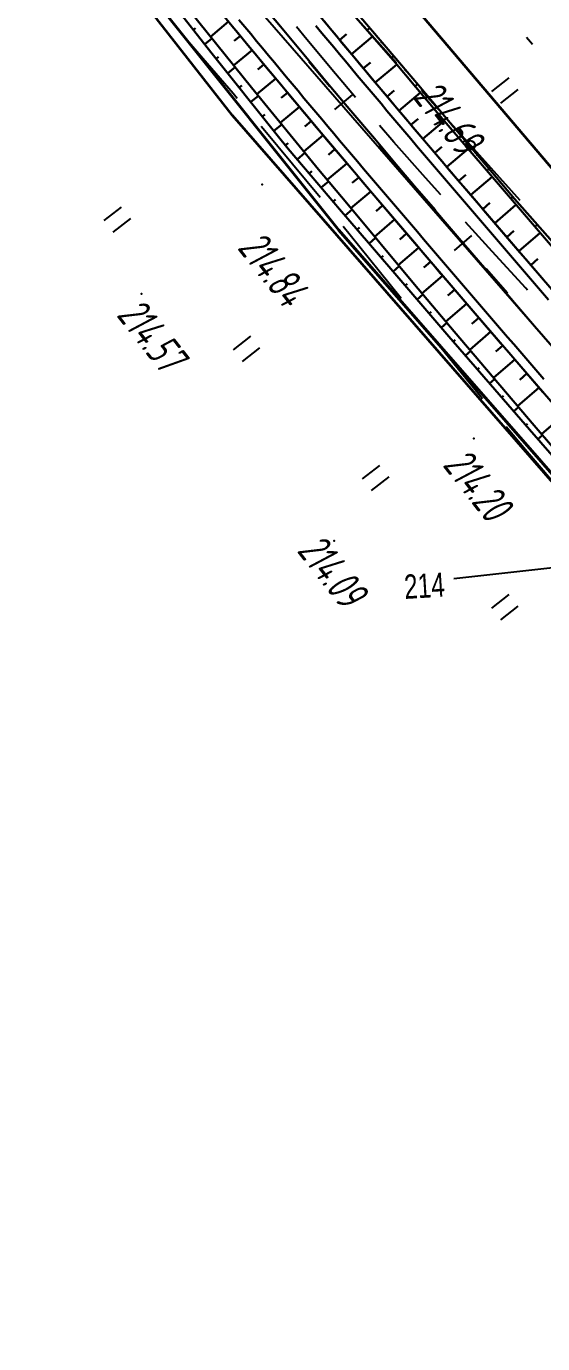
# Model space of a CAD drawing. Header units: millimetres. Extents: x -1799 to 6962, y -1020 to 4121.
# Drawn here: x 1469.9 to 1525.9, y 2466.9 to 2609.7 of the extents above; entities that cross this region are included whole.
import ezdxf

# ---------------------------------------------------------------- set-up
doc = ezdxf.new("R2010")
doc.units = ezdxf.units.MM
doc.linetypes.add('CONTI', pattern=[0])
doc.linetypes.add('STROT', pattern=[1.7, 0.5, -1.2])
for name, color, linetype, lineweight in [('10', 1, 'Continuous', 35), ('КОПИЯ_ОСЬ_13_ОТКОСЫ', 7, 'Continuous', 30), ('ОСЬ_ВЕРХ_ПОКРЫТИЯ_ГРАНИЦЫ_ПОЛОС', 7, 'Continuous', 30), ('ОСЬ_ВЕРХ_ПОКРЫТИЯ_ОСЬ', 1, 'Continuous', 30)]:
    doc.layers.add(name, color=color, linetype=linetype, lineweight=lineweight)
for name, color, linetype in [('_Ростелеком', 6, 'Continuous'), ('GOR_BDEFAULT', 212, 'CONTI'), ('PI_OTDEFAULT', 172, 'CONTI'), ('PI_TTDEFAULT', 5, 'CONTI'), ('PLN_O', 7, 'CONTI'), ('SIT_LDEFAULT', 7, 'CONTI'), ('ZAPSKDEFAULT', 7, 'CONTI'), ('КОПИЯ_ОСЬ_ТАНГЕНСЫ', 1, 'Continuous'), ('ОСЬ_ВЕРХ_ПОКРЫТИЯ_ПИКЕТЫ', 1, 'Continuous'), ('ОСЬ_ВЕРХ_ПОКРЫТИЯ_ТАНГЕНСЫ', 1, 'Continuous'), ('разметка', 7, 'Continuous')]:
    doc.layers.add(name, color=color, linetype=linetype)
doc.styles.add('eskd', font='spds.shx', dxfattribs={"width": 1.2, "oblique": 15})
doc.styles.add('SHRFT', font='TXT', dxfattribs={"width": 3.5})
doc.styles.add('STYLE1', font='romand.shx', dxfattribs={"width": 0.9})
doc.linetypes.add('кабель_связи_проект.', pattern='A,10,-1,["/",STYLE1,S=3,R=0,X=0,Y=-1.5],-4.1', length=15.1)

# ---------------------------------------------------------------- blocks, each defined once
blk = doc.blocks.new('BL_2011')
at = {"color": 0}
for p, q in [((0, 0), (0, 2.4)), ((1.6, 0), (1.6, 2.4))]:
    blk.add_line(p, q, dxfattribs=at)

msp = doc.modelspace()

# ---------------------------------------------------------------- linework, layer by layer
at = {"layer": '10'}
for points in [[(1030.23, 3025.88), (1104.98, 3010.61), (1151.7, 3001.47), (1215.76, 2988.7), (1216.37, 2994.4), (1243.42, 2984.29), (1269.34, 2968.88), (1297.02, 2945.02), (1332.74, 2904.56), (1362.14, 2858.92), (1384.1, 2811.27), (1401.18, 2767.78), (1401.18, 2767.78), (1485.93, 2642.5), (1601.06, 2507.03), (1669.74, 2453.01), (1726.42, 2400.56)], [(1760.12, 2342.79), (1707.96, 2376.9), (1709.7, 2385.21), (1686.99, 2406.63), (1678.74, 2414.41), (1657.2, 2434.72), (1636.59, 2448.73), (1627.17, 2455.14), (1599.4, 2478.39), (1588.97, 2490.06), (1534.41, 2551.68), (1492.27, 2600.04), (1473.16, 2624.46), (1464.33, 2635.75), (1463.27, 2637.32), (1433.87, 2680.79), (1407.41, 2717.75), (1388.78, 2732.81), (1374.56, 2753.74), (1360.6, 2810.7), (1341.33, 2850.18)]]:
    msp.add_lwpolyline(points, dxfattribs=at)
at = {"layer": '_Ростелеком', "linetype": 'кабель_связи_проект.', "lineweight": 40, "ltscale": 0.25}
msp.add_lwpolyline([(1005.3, 3011.43), (1187.78, 2973.66), (1227.2, 2956.47), (1280.34, 2925.23), (1309.93, 2895.43), (1337.92, 2857.18), (1337.92, 2857.18), (1347.9, 2838.04), (1361.04, 2811.13), (1379.45, 2756.33), (1407.41, 2717.75), (1433.87, 2680.79), (1452.86, 2652.71), (1464.81, 2636.33), (1503.78, 2587.6), (1547.89, 2537.16), (1577, 2504.26), (1600.14, 2479), (1627.71, 2455.79), (1657.2, 2434.72), (1696.71, 2398.48), (1727.09, 2370.96)], dxfattribs=at)
at = {"layer": 'GOR_BDEFAULT', "color": 212, "elevation": 214, "flags": 128}
msp.add_lwpolyline([(1516.23, 2549.85), (1530.23, 2551.42)], dxfattribs=at)
at = {"layer": 'PI_TTDEFAULT', "color": 5}
for p in [(1495.47, 2592.55, 214.84), (1482.39, 2580.71, 214.57), (1518.42, 2565.03, 214.2), (1503.29, 2553.95, 214.09)]:
    msp.add_point(p, dxfattribs=at)
at = {"layer": 'PLN_O'}
for p, q in [((1504.09, 2612.38), (1510.03, 2605.75)), ((1512.7, 2602.77), (1523.38, 2590.86))]:
    msp.add_line(p, q, dxfattribs=at)
msp.add_circle((1518.04, 2596.81), 0.5, dxfattribs=at)
at = {"layer": 'SIT_LDEFAULT', "color": 7}
for p, q in [((1486.26, 2609.51), (1489.04, 2606.26)), ((1500.32, 2608.27), (1499.19, 2609.65)), ((1503.42, 2604.56), (1500.32, 2608.27)), ((1524.11, 2608.53), (1524.77, 2607.78)), ((1489.04, 2606.26), (1492.32, 2602.44)), ((1505.59, 2601.97), (1503.41, 2604.55)), ((1492.32, 2602.44), (1492.77, 2601.91)), ((1495.37, 2598.87), (1495.58, 2598.62)), ((1509.75, 2597.16), (1508.2, 2598.94)), ((1495.58, 2598.62), (1498.77, 2594.8)), ((1513.18, 2593.29), (1509.75, 2597.16)), ((1498.77, 2594.8), (1501.74, 2591.17)), ((1514.83, 2591.45), (1513.18, 2593.29)), ((1504.25, 2588.05), (1505.02, 2587.1)), ((1520.39, 2585.31), (1517.51, 2588.48)), ((1505.02, 2587.1), (1508.14, 2583.21)), ((1524.03, 2581.31), (1520.39, 2585.31)), ((1508.14, 2583.21), (1510.52, 2580.25)), ((1524.24, 2581.09), (1524.04, 2581.32)), ((1513.01, 2577.14), (1514.39, 2575.43)), ((1514.39, 2575.43), (1517.53, 2571.56)), ((1517.53, 2571.56), (1519.34, 2569.38)), ((1521.9, 2566.32), (1524.18, 2563.61)), ((1524.18, 2563.61), (1528.04, 2559.09))]:
    msp.add_line(p, q, dxfattribs=at)
at = {"layer": 'КОПИЯ_ОСЬ_13_ОТКОСЫ'}
for points in [[(1488.44, 2614.34), (1494.51, 2606.96), (1501.85, 2598.17), (1504.31, 2595.25), (1507.4, 2591.61), (1510.49, 2587.98), (1514.21, 2583.63), (1518.56, 2578.56), (1523.54, 2572.79), (1530.69, 2564.53)], [(1502.84, 2613.87), (1509.69, 2606), (1512.13, 2603.1), (1515.19, 2599.47), (1522.59, 2590.81), (1526.94, 2585.78)], [(1502.84, 2613.87), (1509.69, 2606), (1512.13, 2603.1), (1515.19, 2599.47), (1522.59, 2590.81), (1526.94, 2585.78)], [(1503.19, 2614.16), (1509.96, 2606.23), (1512.4, 2603.32), (1515.45, 2599.7), (1522.82, 2591.01), (1527.21, 2586.01)], [(1485.82, 2612.09), (1489.92, 2606.89), (1497.1, 2597.92), (1498.3, 2596.43), (1500.78, 2593.51), (1503.87, 2589.87), (1506.98, 2586.24), (1510.72, 2581.89), (1515.7, 2576.1), (1520.7, 2570.33), (1524.45, 2566.01), (1534.77, 2554.16)], [(1500.67, 2612.07), (1507.97, 2603.32), (1510.42, 2600.41), (1513.49, 2596.79), (1516.57, 2593.17), (1520.28, 2588.83), (1524.62, 2583.78), (1529.59, 2578.02)], [(1487.7, 2611.26), (1494.31, 2603.07), (1496.73, 2600.11), (1499.15, 2597.15), (1501.58, 2594.2), (1504.63, 2590.52), (1511.98, 2581.72), (1516.29, 2576.61), (1521.23, 2570.79), (1524.95, 2566.44), (1532.91, 2557.18)], [(1491.84, 2610.21), (1489.86, 2608.58)], [(1488.01, 2609.32), (1488.26, 2609.51)], [(1493.11, 2608.66), (1492.45, 2608.12)], [(1503.88, 2608.23), (1504.61, 2608.84)], [(1507.14, 2609.53), (1506.84, 2609.27)], [(1489.25, 2607.75), (1490.03, 2608.37)], [(1505.16, 2606.69), (1507.43, 2608.59)], [(1508.44, 2608.01), (1508.34, 2607.93)], [(1490.49, 2606.18), (1490.75, 2606.39)], [(1494.38, 2607.12), (1492.37, 2605.47)], [(1506.44, 2605.16), (1507.2, 2605.79)], [(1509.74, 2606.49), (1509.46, 2606.25)], [(1491.74, 2604.62), (1492.54, 2605.26)], [(1495.66, 2605.58), (1495, 2605.03)], [(1507.72, 2603.62), (1510.05, 2605.57)], [(1511.03, 2604.96), (1510.94, 2604.88)], [(1492.99, 2603.06), (1493.26, 2603.27)], [(1496.94, 2604.05), (1494.9, 2602.34)], [(1512.31, 2603.43), (1512.04, 2603.2)], [(1494.24, 2601.5), (1495.06, 2602.15)], [(1498.22, 2602.51), (1497.54, 2601.94)], [(1509.01, 2602.09), (1509.78, 2602.74)], [(1510.3, 2600.56), (1512.62, 2602.52)], [(1513.6, 2601.9), (1513.51, 2601.82)], [(1495.49, 2599.94), (1495.76, 2600.15)], [(1499.51, 2600.98), (1497.43, 2599.24)], [(1514.89, 2600.37), (1514.63, 2600.15)], [(1496.74, 2598.37), (1497.59, 2599.05)], [(1500.79, 2599.44), (1500.1, 2598.86)], [(1511.59, 2599.03), (1512.36, 2599.69)], [(1512.88, 2597.51), (1515.2, 2599.47)], [(1516.18, 2598.84), (1516.09, 2598.77)], [(1502.07, 2597.91), (1499.98, 2596.14)], [(1517.48, 2597.31), (1517.22, 2597.1)], [(1497.99, 2596.82), (1498.28, 2597.04)], [(1499.28, 2595.28), (1500.11, 2595.99)], [(1503.36, 2596.38), (1502.66, 2595.79)], [(1514.18, 2595.98), (1514.95, 2596.64)], [(1515.47, 2594.46), (1517.79, 2596.43)], [(1518.77, 2595.79), (1518.68, 2595.72)], [(1504.65, 2594.85), (1502.53, 2593.05)], [(1500.57, 2593.76), (1500.85, 2593.99)], [(1505.94, 2593.32), (1505.24, 2592.73)], [(1516.77, 2592.94), (1517.54, 2593.6)], [(1518.07, 2591.42), (1520.38, 2593.39)], [(1520.06, 2594.26), (1519.82, 2594.05)], [(1501.87, 2592.23), (1502.65, 2592.9)], [(1507.24, 2591.8), (1505.08, 2589.98)], [(1521.36, 2592.74), (1521.27, 2592.67)], [(1503.16, 2590.71), (1503.43, 2590.93)], [(1508.53, 2590.27), (1507.82, 2589.67)], [(1519.37, 2589.9), (1520.14, 2590.56)], [(1520.67, 2588.38), (1522.98, 2590.36)], [(1522.65, 2591.21), (1522.41, 2591.01)], [(1504.46, 2589.19), (1505.21, 2589.83)], [(1509.83, 2588.75), (1507.65, 2586.9)], [(1523.97, 2589.71), (1523.89, 2589.64)], [(1505.76, 2587.67), (1506.01, 2587.88)], [(1511.13, 2587.23), (1510.4, 2586.61)], [(1521.97, 2586.86), (1522.74, 2587.52)], [(1523.28, 2585.34), (1525.6, 2587.33)], [(1525.29, 2588.2), (1525.03, 2587.98)], [(1507.06, 2586.15), (1507.77, 2586.76)], [(1508.36, 2584.63), (1508.6, 2584.83)], [(1512.42, 2585.71), (1510.22, 2583.82)], [(1524.58, 2583.83), (1525.35, 2584.49)], [(1509.67, 2583.11), (1510.33, 2583.69)], [(1513.72, 2584.19), (1512.99, 2583.56)], [(1510.97, 2581.6), (1511.19, 2581.79)], [(1515.03, 2582.67), (1512.79, 2580.75)], [(1512.27, 2580.08), (1512.9, 2580.62)], [(1516.33, 2581.15), (1515.59, 2580.51)], [(1513.58, 2578.57), (1513.79, 2578.75)], [(1517.63, 2579.64), (1515.38, 2577.7)], [(1514.89, 2577.05), (1515.49, 2577.57)], [(1518.94, 2578.12), (1518.19, 2577.47)], [(1520.24, 2576.61), (1517.97, 2574.64)], [(1516.19, 2575.54), (1516.39, 2575.71)], [(1517.5, 2574.02), (1518.07, 2574.52)], [(1521.55, 2575.09), (1520.79, 2574.44)], [(1522.86, 2573.58), (1520.56, 2571.59)], [(1518.81, 2572.51), (1519, 2572.68)], [(1524.17, 2572.07), (1523.4, 2571.4)], [(1520.12, 2571), (1520.66, 2571.47)], [(1525.48, 2570.55), (1523.15, 2568.54)], [(1521.43, 2569.49), (1521.61, 2569.64)], [(1522.74, 2567.98), (1523.25, 2568.42)], [(1528.1, 2567.53), (1525.75, 2565.5)], [(1524.05, 2566.47), (1524.22, 2566.62)], [(1525.36, 2564.96), (1525.85, 2565.38)]]:
    msp.add_lwpolyline(points, dxfattribs=at)
at = {"layer": 'КОПИЯ_ОСЬ_ТАНГЕНСЫ'}
msp.add_line((1473.4, 2636.48), (1593.06, 2498.93), dxfattribs=at)
at = {"layer": 'ОСЬ_ВЕРХ_ПОКРЫТИЯ_ГРАНИЦЫ_ПОЛОС', "linetype": 'Continuous', "lineweight": 30}
for points in [[(1526, 2571.47), (1525.34, 2572.23), (1524.69, 2572.99), (1524.03, 2573.74), (1523.38, 2574.5), (1522.73, 2575.26), (1522.07, 2576.02), (1521.42, 2576.77), (1520.76, 2577.53), (1520.11, 2578.29), (1519.46, 2579.05), (1518.8, 2579.81), (1518.15, 2580.57), (1517.5, 2581.32), (1516.85, 2582.08), (1516.19, 2582.84), (1515.54, 2583.6), (1514.89, 2584.36), (1514.24, 2585.12), (1513.59, 2585.88), (1512.94, 2586.65), (1512.29, 2587.41), (1511.64, 2588.17), (1510.99, 2588.93), (1510.34, 2589.69), (1509.69, 2590.45), (1509.04, 2591.22), (1508.39, 2591.98), (1507.74, 2592.74), (1507.1, 2593.51), (1506.45, 2594.27), (1505.8, 2595.04), (1505.16, 2595.8), (1504.51, 2596.57), (1503.86, 2597.33), (1503.22, 2598.1), (1502.57, 2598.86), (1501.93, 2599.63), (1501.29, 2600.4), (1500.64, 2601.17), (1500, 2601.93), (1499.36, 2602.7), (1498.71, 2603.47), (1498.07, 2604.24), (1497.43, 2605.01), (1496.79, 2605.78), (1496.15, 2606.55), (1495.51, 2607.32), (1494.87, 2608.09), (1494.23, 2608.87), (1493.59, 2609.64), (1492.95, 2610.41)], [(1525.9, 2570.06), (1525.24, 2570.82), (1524.59, 2571.58), (1523.93, 2572.33), (1523.28, 2573.09), (1522.62, 2573.85), (1521.97, 2574.6), (1521.31, 2575.36), (1520.66, 2576.12), (1520.01, 2576.88), (1519.35, 2577.64), (1518.7, 2578.4), (1518.05, 2579.15), (1517.39, 2579.91), (1516.74, 2580.67), (1516.09, 2581.43), (1515.44, 2582.19), (1514.78, 2582.95), (1514.13, 2583.71), (1513.48, 2584.47), (1512.83, 2585.23), (1512.18, 2586), (1511.53, 2586.76), (1510.88, 2587.52), (1510.23, 2588.28), (1509.58, 2589.04), (1508.93, 2589.81), (1508.28, 2590.57), (1507.63, 2591.33), (1506.98, 2592.1), (1506.33, 2592.86), (1505.69, 2593.63), (1505.04, 2594.39), (1504.39, 2595.16), (1503.75, 2595.92), (1503.1, 2596.69), (1502.45, 2597.45), (1501.81, 2598.22), (1501.16, 2598.99), (1500.52, 2599.76), (1499.88, 2600.52), (1499.23, 2601.29), (1498.59, 2602.06), (1497.95, 2602.83), (1497.3, 2603.6), (1496.66, 2604.37), (1496.02, 2605.14), (1495.38, 2605.91), (1494.74, 2606.68), (1494.1, 2607.46), (1493.46, 2608.23), (1492.82, 2609), (1492.18, 2609.77)]]:
    msp.add_lwpolyline(points, dxfattribs=at)
at = {"layer": 'ОСЬ_ВЕРХ_ПОКРЫТИЯ_ГРАНИЦЫ_ПОЛОС', "linetype": 'Continuous'}
for points in [[(1502.21, 2610.21), (1502.84, 2609.45), (1503.48, 2608.69), (1504.11, 2607.93), (1504.75, 2607.16), (1505.39, 2606.4), (1506.02, 2605.64), (1506.66, 2604.88), (1507.3, 2604.12), (1507.94, 2603.36), (1508.58, 2602.6), (1509.22, 2601.84), (1509.86, 2601.08), (1510.5, 2600.32), (1511.14, 2599.56), (1511.78, 2598.81), (1512.42, 2598.05), (1513.07, 2597.29), (1513.71, 2596.53), (1514.35, 2595.78), (1515, 2595.02), (1515.64, 2594.26), (1516.28, 2593.51), (1516.93, 2592.75), (1517.57, 2592), (1518.22, 2591.24), (1518.87, 2590.48), (1519.51, 2589.73), (1520.16, 2588.98), (1520.8, 2588.22), (1521.45, 2587.47), (1522.1, 2586.71), (1522.75, 2585.96), (1523.39, 2585.2), (1524.04, 2584.45), (1524.69, 2583.7), (1525.34, 2582.95), (1525.99, 2582.19)], [(1526.5, 2580.07), (1525.85, 2580.83), (1525.19, 2581.58), (1524.54, 2582.34), (1523.89, 2583.1), (1523.24, 2583.85), (1522.59, 2584.61), (1521.94, 2585.37), (1521.29, 2586.12), (1520.64, 2586.88), (1519.99, 2587.64), (1519.34, 2588.4), (1518.69, 2589.16), (1518.04, 2589.91), (1517.39, 2590.67), (1516.74, 2591.43), (1516.09, 2592.19), (1515.45, 2592.95), (1514.8, 2593.71), (1514.15, 2594.47), (1513.5, 2595.23), (1512.86, 2595.99), (1512.21, 2596.75), (1511.57, 2597.51), (1510.92, 2598.27), (1510.28, 2599.04), (1509.63, 2599.8), (1508.99, 2600.56), (1508.35, 2601.32), (1507.7, 2602.09), (1507.06, 2602.85), (1506.42, 2603.61), (1505.78, 2604.38), (1505.14, 2605.14), (1504.5, 2605.91), (1503.86, 2606.67), (1503.22, 2607.44), (1502.58, 2608.2), (1501.94, 2608.97), (1501.3, 2609.74)]]:
    msp.add_lwpolyline(points, dxfattribs=at)
at = {"layer": 'ОСЬ_ВЕРХ_ПОКРЫТИЯ_ОСЬ'}
msp.add_lwpolyline([(1495.56, 2611.96), (1497.46, 2609.67), (1499.99, 2606.63), (1502.53, 2603.59), (1505.07, 2600.55), (1507.63, 2597.53), (1510.18, 2594.51), (1513.39, 2590.73), (1516.61, 2586.97), (1520.48, 2582.46), (1525, 2577.21), (1530.83, 2570.48)], dxfattribs=at)
at = {"layer": 'ОСЬ_ВЕРХ_ПОКРЫТИЯ_ПИКЕТЫ'}
for p, q in [((1503.34, 2600.67), (1505.26, 2602.28)), ((1516.3, 2585.41), (1518.19, 2587.04))]:
    msp.add_line(p, q, dxfattribs=at)
at = {"layer": 'ОСЬ_ВЕРХ_ПОКРЫТИЯ_ТАНГЕНСЫ'}
msp.add_line((1473.4, 2636.48), (1593.06, 2498.93), dxfattribs=at)
at = {"layer": 'разметка', "linetype": 'STROT', "lineweight": 30, "ltscale": 7}
msp.add_lwpolyline([(1420.05, 2714.64), (1440.39, 2684.83, 0.00543), (1456.53, 2662.12, 0.01189), (1456.53, 2662.12, 0.000612), (1456.53, 2662.12, 0.019467), (1511.96, 2592.42, 0.000292), (1511.96, 2592.42), (1511.96, 2592.42), (1564.88, 2531.33, 0.016638), (1591.79, 2501.75, 0.021736), (1625.84, 2471.19), (1679.39, 2425.88, 0.01625), (1781.27, 2345.2), (1793.11, 2336.43, 0.037498), (1867.96, 2286.61, 0.010492), (1879.2, 2280.95, 0.037499), (1963.8, 2250.52), (1979.69, 2245.69), (1979.69, 2245.69, 0.001669), (2014.92, 2235.02), (2014.92, 2235.02)], format="xyb", dxfattribs=at)

# ---------------------------------------------------------------- block references
at = {"layer": 'ZAPSKDEFAULT', "color": 7, "rotation": 307.9999999999999}
for p in [(1520.35, 2602.64), (1478.35, 2588.64), (1492.35, 2574.64), (1506.35, 2560.64), (1520.35, 2546.64)]:
    msp.add_blockref('BL_2011', p, dxfattribs=at)

# ---------------------------------------------------------------- texts
at = {"layer": 'GOR_BDEFAULT', "color": 212, "style": 'SHRFT', "width": 0.75}
msp.add_text('214', height=2.625, rotation=3.4503, dxfattribs=at).set_placement((1510.94, 2547.63, 214))
at = {"layer": 'PI_OTDEFAULT', "color": 172, "style": 'eskd', "oblique": 10, "width": 0.8}
for s, p in [('214.69', (1511.73, 2601.99)), ('214.84', (1492.7, 2585.66)), ('214.57', (1479.6, 2578.38)), ('214.20', (1514.95, 2562.12)), ('214.09', (1499.16, 2552.83))]:
    msp.add_text(s, height=3.5, rotation=308, dxfattribs=at).set_placement(p)

doc.saveas('drawing.dxf')
